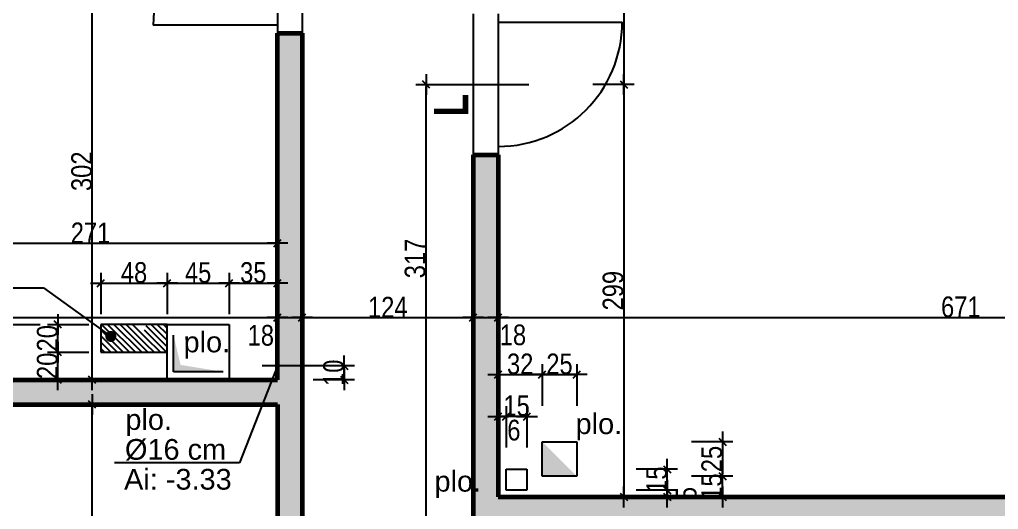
# Model space of a CAD drawing. Header units: millimetres. Extents: x -1921 to 5237, y 0 to 8595.
# Drawn here: x 821 to 1531, y 5382 to 5737 of the extents above; entities that cross this region are included whole.
import ezdxf
from ezdxf.enums import TextEntityAlignment as Align

# ---------------------------------------------------------------- set-up
doc = ezdxf.new("R2010")
doc.units = ezdxf.units.MM
doc.linetypes.add('CACHEX2', pattern=[19.05, 12.7, -6.35])
for name, color, linetype in [('01_cote_gen', 4, 'Continuous'), ('01_linteaux', 2, 'Continuous'), ('01_murs_sup', 2, 'CACHEX2'), ('01_poch_murs', 253, 'Continuous'), ('01_resv', 32, 'Continuous'), ('01_texte', 230, 'Continuous'), ('AA_COTES', 2, 'Continuous')]:
    doc.layers.add(name, color=color, linetype=linetype)
doc.layers.add('01_murs_coup', color=5, linetype='Continuous', lineweight=60)
doc.styles.add('ARIAL', font='arial.ttf')
doc.styles.add('impact', font='impact.ttf')
doc.styles.add('STYLE2', font='ARIALN.TTF')
doc.dimstyles.new('JB50', dxfattribs={"dimscale": 0.1, "dimtxt": 150, "dimasz": 15, "dimexe": 0.1, "dimexo": 0.1, "dimgap": 0.09, "dimtad": 1, "dimdec": 1, "dimdsep": 46, "dimtxsty": 'STYLE2', "dimblk1": 'BOND_G', "dimblk2": 'BOND_D', "dimsah": 1, "dimcen": 1.5, "dimdle": 0.01, "dimse1": 1, "dimse2": 1, "dimclrd": 4, "dimclre": 2, "dimclrt": 6, "dimazin": 2, "dimtfac": 2.333333, "dimtdec": 1, "dimtix": 1, "dimtmove": 2, "dimatfit": 3, "dimldrblk": 'BOND_G', "dimfxl": 1, "dimtolj": 1, "dimtzin": 0, "dimarcsym": 0})
pattern_1 = [(135, (-69162.5174, -113345.3594), (-2.24506403, -2.24506403), [])]

# ---------------------------------------------------------------- blocks, each defined once
blk = doc.blocks.new('BOND_G')
at = {"layer": 'AA_COTES', "color": 0}
for p, q in [((0, -5), (0, 15)), ((5, 0), (-5, 0)), ((1.77, 1.77), (-1.77, -1.77))]:
    blk.add_line(p, q, dxfattribs=at)
blk = doc.blocks.new('BOND_D')
at = {"layer": 'AA_COTES', "color": 0}
for p, q in [((0, 5), (0, -15)), ((5, 0), (-5, 0)), ((-1.77, -1.77), (1.77, 1.77))]:
    blk.add_line(p, q, dxfattribs=at)
blk = doc.blocks.new('*D404')
at = {"layer": '01_cote_gen', "color": 4, "lineweight": -2, "transparency": 16777216}
blk.add_line((873.69, 4896.42), (873.69, 5456.41), dxfattribs=at)
at = {"layer": 'DEFPOINTS', "color": 0}
for p in [(873.69, 5457.91), (916.08, 5457.91), (972.92, 4894.92)]:
    blk.add_point(p, dxfattribs=at)
at = {"layer": '01_cote_gen', "color": 4, "lineweight": -2, "transparency": 16777216, "xscale": 1.5, "yscale": 1.5, "zscale": 1.5}
for name, p, rotation in [('BOND_D', (873.69, 5457.91), 90), ('BOND_G', (873.69, 4894.92), 270)]:
    blk.add_blockref(name, p, dxfattribs=dict(at, rotation=rotation))
at = {"layer": '01_cote_gen', "color": 6, "transparency": 16777216, "insert": (866.03, 5176.42), "char_height": 15, "attachment_point": 5, "rotation": 90, "style": 'STYLE2'}
blk.add_mtext('\\A1;563', dxfattribs=at)
blk = doc.blocks.new('*D405')
at = {"layer": '01_cote_gen', "color": 4, "lineweight": -2, "transparency": 16777216}
blk.add_line((873.69, 5477.41), (873.69, 5776.41), dxfattribs=at)
at = {"layer": 'DEFPOINTS', "color": 0}
for p in [(873.69, 5777.91), (985.52, 5777.91), (960.45, 5475.91)]:
    blk.add_point(p, dxfattribs=at)
at = {"layer": '01_cote_gen', "color": 4, "lineweight": -2, "transparency": 16777216, "xscale": 1.5, "yscale": 1.5, "zscale": 1.5}
for name, p, rotation in [('BOND_D', (873.69, 5777.91), 90), ('BOND_G', (873.69, 5475.91), 270)]:
    blk.add_blockref(name, p, dxfattribs=dict(at, rotation=rotation))
at = {"layer": '01_cote_gen', "color": 6, "transparency": 16777216, "insert": (866.03, 5626.91), "char_height": 15, "attachment_point": 5, "rotation": 90, "style": 'STYLE2'}
blk.add_mtext('\\A1;302', dxfattribs=at)
blk = doc.blocks.new('*D422')
at = {"layer": '01_cote_gen', "color": 4, "lineweight": -2, "transparency": 16777216}
blk.add_line((1259, 6367.4), (1259, 5691.4), dxfattribs=at)
at = {"layer": 'DEFPOINTS', "color": 0}
for p in [(1240.86, 6368.9), (1190.32, 5689.9), (1259, 5689.9)]:
    blk.add_point(p, dxfattribs=at)
at = {"layer": '01_cote_gen', "color": 4, "lineweight": -2, "transparency": 16777216, "xscale": 1.5, "yscale": 1.5, "zscale": 1.5}
for name, p, rotation in [('BOND_G', (1259, 6368.9), 90), ('BOND_D', (1259, 5689.9), 270)]:
    blk.add_blockref(name, p, dxfattribs=dict(at, rotation=rotation))
at = {"layer": '01_cote_gen', "color": 6, "transparency": 16777216, "insert": (1251.33, 6029.4), "char_height": 15, "attachment_point": 5, "rotation": 90, "style": 'STYLE2'}
blk.add_mtext('\\A1;679', dxfattribs=at)
blk = doc.blocks.new('*D423')
at = {"layer": '01_cote_gen', "color": 4, "lineweight": -2, "transparency": 16777216}
blk.add_line((1259, 5688.4), (1259, 5392.4), dxfattribs=at)
at = {"layer": 'DEFPOINTS', "color": 0}
for p in [(1266.5, 5689.9), (1259, 5390.9), (1304.43, 5390.9)]:
    blk.add_point(p, dxfattribs=at)
at = {"layer": '01_cote_gen', "color": 4, "lineweight": -2, "transparency": 16777216, "xscale": 1.5, "yscale": 1.5, "zscale": 1.5}
for name, p, rotation in [('BOND_G', (1259, 5689.9), 90), ('BOND_D', (1259, 5390.9), 270)]:
    blk.add_blockref(name, p, dxfattribs=dict(at, rotation=rotation))
at = {"layer": '01_cote_gen', "color": 6, "transparency": 16777216, "insert": (1251.33, 5540.4), "char_height": 15, "attachment_point": 5, "rotation": 90, "style": 'STYLE2'}
blk.add_mtext('\\A1;299', dxfattribs=at)
blk = doc.blocks.new('*D426')
at = {"layer": '01_cote_gen', "color": 4, "lineweight": -2, "transparency": 16777216}
blk.add_line((1115.87, 5374.4), (1115.87, 5688.4), dxfattribs=at)
at = {"layer": 'DEFPOINTS', "color": 0}
for p in [(1115.87, 5689.9), (1149.92, 5689.9), (1149.92, 5372.9)]:
    blk.add_point(p, dxfattribs=at)
at = {"layer": '01_cote_gen', "color": 4, "lineweight": -2, "transparency": 16777216, "xscale": 1.5, "yscale": 1.5, "zscale": 1.5}
for name, p, rotation in [('BOND_D', (1115.87, 5689.9), 90), ('BOND_G', (1115.87, 5372.9), 270)]:
    blk.add_blockref(name, p, dxfattribs=dict(at, rotation=rotation))
at = {"layer": '01_cote_gen', "color": 6, "transparency": 16777216, "insert": (1107.8, 5563.73), "char_height": 15, "attachment_point": 5, "rotation": 90, "style": 'STYLE2'}
blk.add_mtext('\\A1;317', dxfattribs=at)
blk = doc.blocks.new('*D434')
at = {"layer": '01_cote_gen', "color": 4, "lineweight": -2, "transparency": 16777216}
blk.add_line((338.42, 5520.91), (1006.42, 5520.91), dxfattribs=at)
at = {"layer": 'DEFPOINTS', "color": 0}
for p in [(1007.92, 5520.91), (1007.92, 5516.73), (336.92, 5483.45)]:
    blk.add_point(p, dxfattribs=at)
at = {"layer": '01_cote_gen', "color": 4, "lineweight": -2, "transparency": 16777216, "xscale": 1.5, "yscale": 1.5, "zscale": 1.5, "rotation": 180}
blk.add_blockref('BOND_G', (336.92, 5520.91), dxfattribs=at)
at = {"layer": '01_cote_gen', "color": 4, "lineweight": -2, "transparency": 16777216, "xscale": 1.5, "yscale": 1.5, "zscale": 1.5}
blk.add_blockref('BOND_D', (1007.92, 5520.91), dxfattribs=at)
at = {"layer": '01_cote_gen', "color": 6, "transparency": 16777216, "insert": (672.42, 5528.58), "char_height": 15, "attachment_point": 5, "style": 'STYLE2'}
blk.add_mtext('\\A1;671', dxfattribs=at)
blk = doc.blocks.new('*D435')
at = {"layer": '01_cote_gen', "color": 4, "lineweight": -2, "transparency": 16777216}
blk.add_line((1009.42, 5520.91), (1024.42, 5520.91), dxfattribs=at)
at = {"layer": 'DEFPOINTS', "color": 0}
for p in [(1007.92, 5556.44), (1025.92, 5556.44), (1025.92, 5520.91)]:
    blk.add_point(p, dxfattribs=at)
at = {"layer": '01_cote_gen', "color": 4, "lineweight": -2, "transparency": 16777216, "xscale": 1.5, "yscale": 1.5, "zscale": 1.5, "rotation": 180}
blk.add_blockref('BOND_G', (1007.92, 5520.91), dxfattribs=at)
at = {"layer": '01_cote_gen', "color": 4, "lineweight": -2, "transparency": 16777216, "xscale": 1.5, "yscale": 1.5, "zscale": 1.5}
blk.add_blockref('BOND_D', (1025.92, 5520.91), dxfattribs=at)
at = {"layer": '01_cote_gen', "color": 6, "transparency": 16777216, "insert": (995.89, 5507.97), "char_height": 15, "attachment_point": 5, "style": 'STYLE2'}
blk.add_mtext('\\A1;18', dxfattribs=at)
blk = doc.blocks.new('*D436')
at = {"layer": '01_cote_gen', "color": 4, "lineweight": -2, "transparency": 16777216}
blk.add_line((1027.42, 5520.91), (1148.42, 5520.91), dxfattribs=at)
at = {"layer": 'DEFPOINTS', "color": 0}
for p in [(1025.92, 5533.96), (1149.92, 5528.31), (1149.92, 5520.91)]:
    blk.add_point(p, dxfattribs=at)
at = {"layer": '01_cote_gen', "color": 4, "lineweight": -2, "transparency": 16777216, "xscale": 1.5, "yscale": 1.5, "zscale": 1.5, "rotation": 180}
blk.add_blockref('BOND_G', (1025.92, 5520.91), dxfattribs=at)
at = {"layer": '01_cote_gen', "color": 4, "lineweight": -2, "transparency": 16777216, "xscale": 1.5, "yscale": 1.5, "zscale": 1.5}
blk.add_blockref('BOND_D', (1149.92, 5520.91), dxfattribs=at)
at = {"layer": '01_cote_gen', "color": 6, "transparency": 16777216, "insert": (1087.92, 5528.45), "char_height": 15, "attachment_point": 5, "style": 'STYLE2'}
blk.add_mtext('\\A1;124', dxfattribs=at)
blk = doc.blocks.new('*D437')
at = {"layer": '01_cote_gen', "color": 4, "lineweight": -2, "transparency": 16777216}
blk.add_line((1151.42, 5520.91), (1166.42, 5520.91), dxfattribs=at)
at = {"layer": 'DEFPOINTS', "color": 0}
for p in [(1167.92, 5520.91), (1149.92, 5507.69), (1167.92, 5507.69)]:
    blk.add_point(p, dxfattribs=at)
at = {"layer": '01_cote_gen', "color": 4, "lineweight": -2, "transparency": 16777216, "xscale": 1.5, "yscale": 1.5, "zscale": 1.5, "rotation": 180}
blk.add_blockref('BOND_G', (1149.92, 5520.91), dxfattribs=at)
at = {"layer": '01_cote_gen', "color": 4, "lineweight": -2, "transparency": 16777216, "xscale": 1.5, "yscale": 1.5, "zscale": 1.5}
blk.add_blockref('BOND_D', (1167.92, 5520.91), dxfattribs=at)
at = {"layer": '01_cote_gen', "color": 6, "transparency": 16777216, "insert": (1178.68, 5508.29), "char_height": 15, "attachment_point": 5, "style": 'STYLE2'}
blk.add_mtext('\\A1;18', dxfattribs=at)
blk = doc.blocks.new('*D438')
at = {"layer": '01_cote_gen', "color": 4, "lineweight": -2, "transparency": 16777216}
blk.add_line((1169.42, 5520.91), (1837.42, 5520.91), dxfattribs=at)
at = {"layer": 'DEFPOINTS', "color": 0}
for p in [(1838.92, 5520.93), (1838.92, 5520.91), (1167.92, 5507.69)]:
    blk.add_point(p, dxfattribs=at)
at = {"layer": '01_cote_gen', "color": 4, "lineweight": -2, "transparency": 16777216, "xscale": 1.5, "yscale": 1.5, "zscale": 1.5, "rotation": 180}
blk.add_blockref('BOND_G', (1167.92, 5520.91), dxfattribs=at)
at = {"layer": '01_cote_gen', "color": 4, "lineweight": -2, "transparency": 16777216, "xscale": 1.5, "yscale": 1.5, "zscale": 1.5}
blk.add_blockref('BOND_D', (1838.92, 5520.91), dxfattribs=at)
at = {"layer": '01_cote_gen', "color": 6, "transparency": 16777216, "insert": (1503.42, 5528.58), "char_height": 15, "attachment_point": 5, "style": 'STYLE2'}
blk.add_mtext('\\A1;671', dxfattribs=at)
blk = doc.blocks.new('*D746')
at = {"layer": '01_cote_gen', "color": 4, "lineweight": -2, "transparency": 16777216}
for p, q in [((1056.35, 5487.45), (1056.35, 5488.95)), ((1056.35, 5475.91), (1056.35, 5485.95)), ((1056.35, 5474.41), (1056.35, 5472.91))]:
    blk.add_line(p, q, dxfattribs=at)
at = {"layer": 'DEFPOINTS', "color": 0}
for p in [(1031.29, 5485.95), (1056.35, 5485.95), (1007.92, 5475.91)]:
    blk.add_point(p, dxfattribs=at)
at = {"layer": '01_cote_gen', "color": 4, "lineweight": -2, "transparency": 16777216, "xscale": 1.5, "yscale": 1.5, "zscale": 1.5}
for name, p, rotation in [('BOND_D', (1056.35, 5485.95), 270), ('BOND_G', (1056.35, 5475.91), 90)]:
    blk.add_blockref(name, p, dxfattribs=dict(at, rotation=rotation))
at = {"layer": '01_cote_gen', "color": 6, "transparency": 16777216, "insert": (1048.68, 5480.93), "char_height": 15, "attachment_point": 5, "rotation": 90, "style": 'STYLE2'}
blk.add_mtext('\\A1;10', dxfattribs=at)
blk = doc.blocks.new('*D748')
at = {"layer": '01_cote_gen', "color": 4, "lineweight": -2, "transparency": 16777216}
blk.add_line((738.38, 5574.75), (1006.42, 5574.75), dxfattribs=at)
at = {"layer": 'DEFPOINTS', "color": 0}
for p in [(1007.92, 5574.75), (736.88, 5567.25), (1007.92, 5567.25)]:
    blk.add_point(p, dxfattribs=at)
at = {"layer": '01_cote_gen', "color": 4, "lineweight": -2, "transparency": 16777216, "xscale": 1.5, "yscale": 1.5, "zscale": 1.5, "rotation": 180}
blk.add_blockref('BOND_G', (736.88, 5574.75), dxfattribs=at)
at = {"layer": '01_cote_gen', "color": 4, "lineweight": -2, "transparency": 16777216, "xscale": 1.5, "yscale": 1.5, "zscale": 1.5}
blk.add_blockref('BOND_D', (1007.92, 5574.75), dxfattribs=at)
at = {"layer": '01_cote_gen', "color": 6, "transparency": 16777216, "insert": (872.4, 5582.29), "char_height": 15, "attachment_point": 5, "style": 'STYLE2'}
blk.add_mtext('\\A1;271', dxfattribs=at)
blk = doc.blocks.new('*D751')
at = {"layer": '01_cote_gen', "color": 4, "lineweight": -2, "transparency": 16777216}
blk.add_line((881.46, 5545.8), (926.42, 5545.8), dxfattribs=at)
at = {"layer": 'DEFPOINTS', "color": 0}
for p in [(927.92, 5545.8), (879.96, 5515.93), (927.92, 5515.93)]:
    blk.add_point(p, dxfattribs=at)
at = {"layer": '01_cote_gen', "color": 4, "lineweight": -2, "transparency": 16777216, "xscale": 1.5, "yscale": 1.5, "zscale": 1.5, "rotation": 180}
blk.add_blockref('BOND_G', (879.96, 5545.8), dxfattribs=at)
at = {"layer": '01_cote_gen', "color": 4, "lineweight": -2, "transparency": 16777216, "xscale": 1.5, "yscale": 1.5, "zscale": 1.5}
blk.add_blockref('BOND_D', (927.92, 5545.8), dxfattribs=at)
at = {"layer": '01_cote_gen', "color": 6, "transparency": 16777216, "insert": (903.94, 5553.46), "char_height": 15, "attachment_point": 5, "style": 'STYLE2'}
blk.add_mtext('\\A1;48', dxfattribs=at)
blk = doc.blocks.new('*D752')
at = {"layer": '01_cote_gen', "color": 4, "lineweight": -2, "transparency": 16777216}
blk.add_line((929.42, 5545.8), (971.42, 5545.8), dxfattribs=at)
at = {"layer": 'DEFPOINTS', "color": 0}
for p in [(972.92, 5545.8), (927.92, 5538.3), (972.92, 5515.93)]:
    blk.add_point(p, dxfattribs=at)
at = {"layer": '01_cote_gen', "color": 4, "lineweight": -2, "transparency": 16777216, "xscale": 1.5, "yscale": 1.5, "zscale": 1.5, "rotation": 180}
blk.add_blockref('BOND_G', (927.92, 5545.8), dxfattribs=at)
at = {"layer": '01_cote_gen', "color": 4, "lineweight": -2, "transparency": 16777216, "xscale": 1.5, "yscale": 1.5, "zscale": 1.5}
blk.add_blockref('BOND_D', (972.92, 5545.8), dxfattribs=at)
at = {"layer": '01_cote_gen', "color": 6, "transparency": 16777216, "insert": (950.42, 5553.43), "char_height": 15, "attachment_point": 5, "style": 'STYLE2'}
blk.add_mtext('\\A1;45', dxfattribs=at)
blk = doc.blocks.new('*D753')
at = {"layer": '01_cote_gen', "color": 4, "lineweight": -2, "transparency": 16777216}
blk.add_line((974.42, 5545.8), (1006.42, 5545.8), dxfattribs=at)
at = {"layer": 'DEFPOINTS', "color": 0}
for p in [(1007.92, 5545.8), (972.92, 5538.3), (1007.92, 5538.3)]:
    blk.add_point(p, dxfattribs=at)
at = {"layer": '01_cote_gen', "color": 4, "lineweight": -2, "transparency": 16777216, "xscale": 1.5, "yscale": 1.5, "zscale": 1.5, "rotation": 180}
blk.add_blockref('BOND_G', (972.92, 5545.8), dxfattribs=at)
at = {"layer": '01_cote_gen', "color": 4, "lineweight": -2, "transparency": 16777216, "xscale": 1.5, "yscale": 1.5, "zscale": 1.5}
blk.add_blockref('BOND_D', (1007.92, 5545.8), dxfattribs=at)
at = {"layer": '01_cote_gen', "color": 6, "transparency": 16777216, "insert": (990.42, 5553.46), "char_height": 15, "attachment_point": 5, "style": 'STYLE2'}
blk.add_mtext('\\A1;35', dxfattribs=at)
blk = doc.blocks.new('*D754')
at = {"layer": '01_cote_gen', "color": 4, "lineweight": -2, "transparency": 16777216}
blk.add_line((813.31, 5477.43), (813.31, 5514.43), dxfattribs=at)
at = {"layer": 'DEFPOINTS', "color": 0}
for p in [(813.31, 5515.93), (940.66, 5515.93), (927.92, 5475.93)]:
    blk.add_point(p, dxfattribs=at)
at = {"layer": '01_cote_gen', "color": 4, "lineweight": -2, "transparency": 16777216, "xscale": 1.5, "yscale": 1.5, "zscale": 1.5}
for name, p, rotation in [('BOND_D', (813.31, 5515.93), 90), ('BOND_G', (813.31, 5475.93), 270)]:
    blk.add_blockref(name, p, dxfattribs=dict(at, rotation=rotation))
at = {"layer": '01_cote_gen', "color": 6, "transparency": 16777216, "insert": (805.64, 5495.93), "char_height": 15, "attachment_point": 5, "rotation": 90, "style": 'STYLE2'}
blk.add_mtext('\\A1;40', dxfattribs=at)
blk = doc.blocks.new('*D755')
at = {"layer": '01_cote_gen', "color": 4, "lineweight": -2, "transparency": 16777216}
blk.add_line((848.79, 5477.41), (848.79, 5494.43), dxfattribs=at)
at = {"layer": 'DEFPOINTS', "color": 0}
for p in [(848.79, 5495.93), (908.54, 5495.93), (908.54, 5475.91)]:
    blk.add_point(p, dxfattribs=at)
at = {"layer": '01_cote_gen', "color": 4, "lineweight": -2, "transparency": 16777216, "xscale": 1.5, "yscale": 1.5, "zscale": 1.5}
for name, p, rotation in [('BOND_D', (848.79, 5495.93), 90), ('BOND_G', (848.79, 5475.91), 270)]:
    blk.add_blockref(name, p, dxfattribs=dict(at, rotation=rotation))
at = {"layer": '01_cote_gen', "color": 6, "transparency": 16777216, "insert": (841.12, 5485.92), "char_height": 15, "attachment_point": 5, "rotation": 90, "style": 'STYLE2'}
blk.add_mtext('\\A1;20', dxfattribs=at)
blk = doc.blocks.new('*D756')
at = {"layer": '01_cote_gen', "color": 4, "lineweight": -2, "transparency": 16777216}
blk.add_line((848.79, 5497.43), (848.79, 5514.43), dxfattribs=at)
at = {"layer": 'DEFPOINTS', "color": 0}
for p in [(848.79, 5515.93), (896.59, 5515.93), (903.94, 5495.93)]:
    blk.add_point(p, dxfattribs=at)
at = {"layer": '01_cote_gen', "color": 4, "lineweight": -2, "transparency": 16777216, "xscale": 1.5, "yscale": 1.5, "zscale": 1.5}
for name, p, rotation in [('BOND_D', (848.79, 5515.93), 90), ('BOND_G', (848.79, 5495.93), 270)]:
    blk.add_blockref(name, p, dxfattribs=dict(at, rotation=rotation))
at = {"layer": '01_cote_gen', "color": 6, "transparency": 16777216, "insert": (841.12, 5505.93), "char_height": 15, "attachment_point": 5, "rotation": 90, "style": 'STYLE2'}
blk.add_mtext('\\A1;20', dxfattribs=at)
blk = doc.blocks.new('*D757')
at = {"layer": '01_cote_gen', "color": 4, "lineweight": -2, "transparency": 16777216}
blk.add_line((1169.42, 5449.29), (1172.37, 5449.29), dxfattribs=at)
at = {"layer": 'DEFPOINTS', "color": 0}
for p in [(1173.87, 5449.29), (1167.92, 5418.46), (1173.87, 5410.94)]:
    blk.add_point(p, dxfattribs=at)
at = {"layer": '01_cote_gen', "color": 4, "lineweight": -2, "transparency": 16777216, "xscale": 1.5, "yscale": 1.5, "zscale": 1.5, "rotation": 180}
blk.add_blockref('BOND_G', (1167.92, 5449.29), dxfattribs=at)
at = {"layer": '01_cote_gen', "color": 4, "lineweight": -2, "transparency": 16777216, "xscale": 1.5, "yscale": 1.5, "zscale": 1.5}
blk.add_blockref('BOND_D', (1173.87, 5449.29), dxfattribs=at)
at = {"layer": '01_cote_gen', "color": 6, "transparency": 16777216, "insert": (1179.36, 5439.25), "char_height": 15, "attachment_point": 5, "style": 'STYLE2'}
blk.add_mtext('\\A1;6', dxfattribs=at)
blk = doc.blocks.new('*D758')
at = {"layer": '01_cote_gen', "color": 4, "lineweight": -2, "transparency": 16777216}
for p, q in [((1172.37, 5449.29), (1170.87, 5449.29)), ((1188.87, 5449.29), (1173.87, 5449.29)), ((1190.37, 5449.29), (1191.87, 5449.29))]:
    blk.add_line(p, q, dxfattribs=at)
at = {"layer": 'DEFPOINTS', "color": 0}
for p in [(1173.87, 5449.29), (1173.87, 5410.94), (1188.87, 5410.94)]:
    blk.add_point(p, dxfattribs=at)
at = {"layer": '01_cote_gen', "color": 4, "lineweight": -2, "transparency": 16777216, "xscale": 1.5, "yscale": 1.5, "zscale": 1.5}
blk.add_blockref('BOND_D', (1173.87, 5449.29), dxfattribs=at)
at = {"layer": '01_cote_gen', "color": 4, "lineweight": -2, "transparency": 16777216, "xscale": 1.5, "yscale": 1.5, "zscale": 1.5, "rotation": 180}
blk.add_blockref('BOND_G', (1188.87, 5449.29), dxfattribs=at)
at = {"layer": '01_cote_gen', "color": 6, "transparency": 16777216, "insert": (1181.37, 5456.96), "char_height": 15, "attachment_point": 5, "style": 'STYLE2'}
blk.add_mtext('\\A1;15', dxfattribs=at)
blk = doc.blocks.new('*D759')
at = {"layer": '01_cote_gen', "color": 4, "lineweight": -2, "transparency": 16777216}
for p, q in [((1290.57, 5412.44), (1290.57, 5413.94)), ((1290.57, 5395.94), (1290.57, 5410.94)), ((1290.57, 5394.44), (1290.57, 5392.94))]:
    blk.add_line(p, q, dxfattribs=at)
at = {"layer": 'DEFPOINTS', "color": 0}
for p in [(1185.91, 5410.94), (1290.57, 5410.94), (1185.91, 5395.94)]:
    blk.add_point(p, dxfattribs=at)
at = {"layer": '01_cote_gen', "color": 4, "lineweight": -2, "transparency": 16777216, "xscale": 1.5, "yscale": 1.5, "zscale": 1.5}
for name, p, rotation in [('BOND_D', (1290.57, 5410.94), 270), ('BOND_G', (1290.57, 5395.94), 90)]:
    blk.add_blockref(name, p, dxfattribs=dict(at, rotation=rotation))
at = {"layer": '01_cote_gen', "color": 6, "transparency": 16777216, "insert": (1282.91, 5403.44), "char_height": 15, "attachment_point": 5, "rotation": 90, "style": 'STYLE2'}
blk.add_mtext('\\A1;15', dxfattribs=at)
blk = doc.blocks.new('*D760')
at = {"layer": '01_cote_gen', "color": 4, "lineweight": -2, "transparency": 16777216}
blk.add_line((1290.57, 5394.44), (1290.57, 5392.4), dxfattribs=at)
at = {"layer": 'DEFPOINTS', "color": 0}
for p in [(1296.12, 5395.94), (1290.57, 5390.9), (1296.12, 5390.9)]:
    blk.add_point(p, dxfattribs=at)
at = {"layer": '01_cote_gen', "color": 4, "lineweight": -2, "transparency": 16777216, "xscale": 1.5, "yscale": 1.5, "zscale": 1.5}
for name, p, rotation in [('BOND_G', (1290.57, 5395.94), 90), ('BOND_D', (1290.57, 5390.9), 270)]:
    blk.add_blockref(name, p, dxfattribs=dict(at, rotation=rotation))
at = {"layer": '01_cote_gen', "color": 6, "transparency": 16777216, "insert": (1304.35, 5393.42), "char_height": 15, "attachment_point": 5, "rotation": 90, "style": 'STYLE2'}
blk.add_mtext('\\A1;5', dxfattribs=at)
blk = doc.blocks.new('*D761')
at = {"layer": '01_cote_gen', "color": 4, "lineweight": -2, "transparency": 16777216}
blk.add_line((1330.57, 5429.43), (1330.57, 5407.43), dxfattribs=at)
at = {"layer": 'DEFPOINTS', "color": 0}
for p in [(1224.93, 5430.93), (1224.93, 5405.93), (1330.57, 5405.93)]:
    blk.add_point(p, dxfattribs=at)
at = {"layer": '01_cote_gen', "color": 4, "lineweight": -2, "transparency": 16777216, "xscale": 1.5, "yscale": 1.5, "zscale": 1.5}
for name, p, rotation in [('BOND_G', (1330.57, 5430.93), 90), ('BOND_D', (1330.57, 5405.93), 270)]:
    blk.add_blockref(name, p, dxfattribs=dict(at, rotation=rotation))
at = {"layer": '01_cote_gen', "color": 6, "transparency": 16777216, "insert": (1322.9, 5418.43), "char_height": 15, "attachment_point": 5, "rotation": 90, "style": 'STYLE2'}
blk.add_mtext('\\A1;25', dxfattribs=at)
blk = doc.blocks.new('*D762')
at = {"layer": '01_cote_gen', "color": 4, "lineweight": -2, "transparency": 16777216}
for p, q in [((1330.57, 5407.43), (1330.57, 5408.93)), ((1330.57, 5390.9), (1330.57, 5405.93)), ((1330.57, 5389.4), (1330.57, 5387.9))]:
    blk.add_line(p, q, dxfattribs=at)
at = {"layer": 'DEFPOINTS', "color": 0}
for p in [(1323.07, 5405.93), (1330.57, 5405.93), (1323.07, 5390.9)]:
    blk.add_point(p, dxfattribs=at)
at = {"layer": '01_cote_gen', "color": 4, "lineweight": -2, "transparency": 16777216, "xscale": 1.5, "yscale": 1.5, "zscale": 1.5}
for name, p, rotation in [('BOND_D', (1330.57, 5405.93), 270), ('BOND_G', (1330.57, 5390.9), 90)]:
    blk.add_blockref(name, p, dxfattribs=dict(at, rotation=rotation))
at = {"layer": '01_cote_gen', "color": 6, "transparency": 16777216, "insert": (1322.9, 5398.41), "char_height": 15, "attachment_point": 5, "rotation": 90, "style": 'STYLE2'}
blk.add_mtext('\\A1;15', dxfattribs=at)
blk = doc.blocks.new('*D763')
at = {"layer": '01_cote_gen', "color": 4, "lineweight": -2, "transparency": 16777216}
blk.add_line((1169.42, 5479.57), (1198.43, 5479.57), dxfattribs=at)
at = {"layer": 'DEFPOINTS', "color": 0}
for p in [(1199.93, 5479.57), (1167.92, 5471.22), (1199.93, 5430.93)]:
    blk.add_point(p, dxfattribs=at)
at = {"layer": '01_cote_gen', "color": 4, "lineweight": -2, "transparency": 16777216, "xscale": 1.5, "yscale": 1.5, "zscale": 1.5, "rotation": 180}
blk.add_blockref('BOND_G', (1167.92, 5479.57), dxfattribs=at)
at = {"layer": '01_cote_gen', "color": 4, "lineweight": -2, "transparency": 16777216, "xscale": 1.5, "yscale": 1.5, "zscale": 1.5}
blk.add_blockref('BOND_D', (1199.93, 5479.57), dxfattribs=at)
at = {"layer": '01_cote_gen', "color": 6, "transparency": 16777216, "insert": (1183.93, 5487.24), "char_height": 15, "attachment_point": 5, "style": 'STYLE2'}
blk.add_mtext('\\A1;32', dxfattribs=at)
blk = doc.blocks.new('*D764')
at = {"layer": '01_cote_gen', "color": 4, "lineweight": -2, "transparency": 16777216}
blk.add_line((1201.43, 5479.57), (1223.43, 5479.57), dxfattribs=at)
at = {"layer": 'DEFPOINTS', "color": 0}
for p in [(1224.93, 5479.57), (1199.93, 5430.93), (1224.93, 5430.93)]:
    blk.add_point(p, dxfattribs=at)
at = {"layer": '01_cote_gen', "color": 4, "lineweight": -2, "transparency": 16777216, "xscale": 1.5, "yscale": 1.5, "zscale": 1.5, "rotation": 180}
blk.add_blockref('BOND_G', (1199.93, 5479.57), dxfattribs=at)
at = {"layer": '01_cote_gen', "color": 4, "lineweight": -2, "transparency": 16777216, "xscale": 1.5, "yscale": 1.5, "zscale": 1.5}
blk.add_blockref('BOND_D', (1224.93, 5479.57), dxfattribs=at)
at = {"layer": '01_cote_gen', "color": 6, "transparency": 16777216, "insert": (1212.43, 5487.24), "char_height": 15, "attachment_point": 5, "style": 'STYLE2'}
blk.add_mtext('\\A1;25', dxfattribs=at)
blk = doc.blocks.new('*D778')
at = {"layer": '01_cote_gen', "color": 4, "lineweight": -2, "transparency": 16777216}
for p, q in [((1261.38, 5991.94), (1259.88, 5991.94)), ((1277.88, 5991.94), (1262.88, 5991.94)), ((1279.38, 5991.94), (1280.88, 5991.94))]:
    blk.add_line(p, q, dxfattribs=at)
at = {"layer": 'DEFPOINTS', "color": 0}
for p in [(1262.88, 5991.94), (1262.88, 5984.44), (1277.88, 0)]:
    blk.add_point(p, dxfattribs=at)
at = {"layer": '01_cote_gen', "color": 4, "lineweight": -2, "transparency": 16777216, "xscale": 1.5, "yscale": 1.5, "zscale": 1.5}
blk.add_blockref('BOND_D', (1262.88, 5991.94), dxfattribs=at)
at = {"layer": '01_cote_gen', "color": 4, "lineweight": -2, "transparency": 16777216, "xscale": 1.5, "yscale": 1.5, "zscale": 1.5, "rotation": 180}
blk.add_blockref('BOND_G', (1277.88, 5991.94), dxfattribs=at)
at = {"layer": '01_cote_gen', "color": 6, "transparency": 16777216, "insert": (1270.38, 5999.61), "char_height": 15, "attachment_point": 5, "style": 'STYLE2'}
blk.add_mtext('\\A1;15', dxfattribs=at)

msp = doc.modelspace()

# ---------------------------------------------------------------- hatches: boundary and pattern name
at = {"layer": '01_murs_sup', "ltscale": 2}
h = msp.add_hatch(dxfattribs=at)
h.set_pattern_fill('DASH', color=256, scale=2.5, angle=135)
h.set_pattern_definition([(135, (-32158.9156, 27422.237), (-11.2253202, 9e-16), [7.9375, -7.9375])])
h.paths.add_polyline_path([(336.92, 6007.92), (364.92, 6007.92), (364.92, 6023.92), (320.92, 6023.92), (320.92, 5895.92), (336.92, 5895.92)])
h.paths.add_polyline_path([(336.92, 5798.92), (320.92, 5798.92), (320.92, 5457.91), (548.92, 5457.91), (548.92, 5437.91), (564.92, 5437.91), (564.92, 5457.91), (1007.96, 5457.91), (1007.93, 5004.84), (1025.92, 5004.84), (1025.92, 5726.91), (1007.92, 5726.91), (1007.92, 5475.91), (336.92, 5475.91)])
h.paths.add_polyline_path([(1167.92, 5638.9), (1149.92, 5638.9), (1149.92, 5372.9), (1184.92, 5372.9), (1184.92, 5196.9), (1149.92, 5196.91), (1149.92, 5039.91), (1167.92, 5039.91), (1167.92, 5178.91), (1202.92, 5178.91), (1202.92, 5372.9), (1838.92, 5372.9), (1838.92, 5346.91), (1854.92, 5346.91), (1854.92, 5968.91), (2074.92, 5968.91), (2074.92, 5988.91), (1854.92, 5988.91), (1854.92, 5990.91), (1838.92, 5990.91), (1838.92, 5390.9), (1167.92, 5390.9)])
h.paths.add_polyline_path([(1167.92, 4937.91), (1149.92, 4937.91), (1149.92, 4645.92), (1142.92, 4645.92), (1142.92, 4627.85), (1854.92, 4627.85), (1854.92, 5061.91), (2074.92, 5061.91), (2074.92, 5081.91), (1854.92, 5081.91), (1854.92, 5164.91), (1838.92, 5164.91), (1838.92, 4645.85), (1167.92, 4645.85)])
h.paths.add_polyline_path([(1040.92, 4645.85), (990.92, 4645.92), (990.92, 4878.92), (1025.92, 4878.92), (1025.92, 4902.84), (1007.92, 4902.84), (1007.92, 4894.92), (972.92, 4894.92), (972.92, 4645.92), (821.92, 4645.85), (821.92, 4627.85), (1040.92, 4627.85)])
h.paths.add_polyline_path([(819.9, 4645.85), (336.92, 4645.92), (336.92, 4963.91), (320.92, 4963.91), (320.92, 4627.92), (819.9, 4627.85)])
h.paths.add_polyline_path([(336.92, 5172.91), (364.92, 5172.91), (364.92, 5188.91), (320.92, 5188.91), (320.92, 5060.91), (336.92, 5060.91)], flags=17)
h.paths.add_polyline_path([(564.92, 5340.91), (548.92, 5340.91), (548.92, 5188.91), (461.92, 5188.91), (461.92, 5172.91), (564.92, 5172.91)], flags=17)
at = {"layer": '01_poch_murs'}
h = msp.add_hatch(color=256, dxfattribs=at)
h.dxf.hatch_style = 1
h.paths.add_polyline_path([(1854.92, 6090.91), (1838.92, 6090.91), (1838.92, 5849.91), (1854.92, 5849.91)])
h.paths.add_polyline_path([(1854.92, 5752.91), (1838.92, 5752.91), (1838.92, 5561.9), (1854.92, 5561.9)])
h.paths.add_polyline_path([(1167.92, 5638.9), (1149.92, 5638.9), (1149.92, 5372.9), (1184.92, 5372.9), (1184.92, 5196.9), (1149.92, 5196.91), (1149.92, 5039.91), (1167.92, 5039.91), (1167.92, 5178.91), (1202.92, 5178.91), (1202.92, 5372.9), (1838.92, 5372.9), (1838.92, 5256.9), (1854.92, 5256.9), (1854.92, 5464.9), (1838.92, 5464.9), (1838.92, 5390.9), (1167.92, 5390.9)])
h = msp.add_hatch(color=256, dxfattribs=at)
h.dxf.hatch_style = 1
h.paths.add_polyline_path([(819.9, 4645.85), (340.92, 4645.92), (340.92, 4849.27), (320.92, 4849.27), (320.92, 4627.92), (819.9, 4627.85)])
h.paths.add_polyline_path([(1167.92, 4849.27), (1149.92, 4849.27), (1149.92, 4645.92), (1142.92, 4645.92), (1142.92, 4627.85), (1854.93, 4627.85), (1854.92, 4793.89), (1838.92, 4793.89), (1838.92, 4645.85), (1839.4, 4645.66), (1839.4, 4645.85), (1167.92, 4645.85)])
h.paths.add_polyline_path([(1167.92, 4899.27), (1149.92, 4899.27), (1149.92, 4849.27), (1167.92, 4849.27)])
h.paths.add_polyline_path([(1167.92, 4937.91), (1149.92, 4937.91), (1149.92, 4899.27), (1167.92, 4899.27)])
h.paths.add_polyline_path([(1025.92, 4899.27), (1007.92, 4899.27), (1007.92, 4894.92), (972.92, 4894.92), (972.92, 4849.27), (990.92, 4849.27), (990.92, 4878.92), (1025.92, 4878.92)])
h.paths.add_polyline_path([(1025.92, 5726.91), (1007.92, 5726.91), (1007.92, 5475.91), (336.92, 5475.91), (336.92, 5559.91), (320.92, 5559.91), (320.92, 5433.92), (340.92, 5433.92), (340.92, 5457.91), (1007.96, 5457.91), (1007.92, 4899.27), (1025.92, 4899.27)])
h.paths.add_polyline_path([(849.92, 4627.85), (849.92, 4645.86), (951.92, 4645.91), (951.92, 4627.85), (1040.92, 4627.85), (1040.92, 4645.85), (990.92, 4645.92), (990.92, 4849.27), (972.92, 4849.27), (972.92, 4645.92), (819.9, 4645.85), (819.9, 4627.85)])
at = {"layer": '01_resv'}
h = msp.add_hatch(dxfattribs=at)
h.set_pattern_fill('ANSI31', color=256, angle=90)
h.set_pattern_definition(pattern_1)
h.paths.add_polyline_path([(879.76, 5515.73), (879.76, 5495.73), (912.76, 5495.73), (912.76, 5511.14), (904.95, 5515.73)])
h = msp.add_hatch(dxfattribs=at)
h.set_pattern_fill('ANSI31', color=256, angle=90)
h.set_pattern_definition(pattern_1)
h.paths.add_polyline_path([(912.76, 5515.73), (912.76, 5495.73), (927.92, 5495.73), (927.92, 5515.73)])

# ---------------------------------------------------------------- linework, layer by layer
at = {"layer": '01_linteaux'}
for p, q in [((1007.92, 5828.91), (1007.92, 5726.91)), ((1025.92, 5828.91), (1025.92, 5726.91)), ((1149.92, 5740.9), (1149.92, 5638.9)), ((1167.92, 5740.9), (1167.92, 5638.9)), ((1167.92, 5734.9), (1257.92, 5734.89)), ((1007.92, 5732.91), (917.92, 5732.91)), ((1127.51, 5689.9), (1190.32, 5689.9))]:
    msp.add_line(p, q, dxfattribs=at)
for centre, start, end in [((1007.92, 5732.91), 89.99948, 179.99947), ((1167.92, 5734.9), 269.99948, 359.99947)]:
    msp.add_arc(centre, 90, start, end, dxfattribs=at)
at = {"layer": '01_murs_coup'}
for p, q in [((1007.92, 5475.91), (1007.92, 5726.91)), ((1007.92, 5726.91), (1025.92, 5726.91)), ((1025.92, 5726.91), (1025.92, 4878.92)), ((1149.92, 5638.9), (1167.92, 5638.9)), ((1149.92, 5638.9), (1149.92, 5372.9)), ((1167.92, 5638.9), (1167.92, 5390.9)), ((336.92, 5475.91), (1007.92, 5475.91)), ((340.92, 5457.91), (1007.96, 5457.91)), ((1007.96, 5457.91), (1007.92, 4894.92)), ((1167.92, 5390.9), (1838.92, 5390.9))]:
    msp.add_line(p, q, dxfattribs=at)
at = {"layer": '01_murs_sup', "ltscale": 2}
for p, q in [((1007.92, 5475.91), (1007.92, 5726.91)), ((1007.92, 5726.91), (1025.92, 5726.91)), ((1025.92, 5726.91), (1025.92, 5004.84)), ((1149.92, 5638.9), (1167.92, 5638.9)), ((1149.92, 5638.9), (1149.92, 5372.9)), ((1167.92, 5638.9), (1167.92, 5390.9)), ((336.92, 5475.91), (1007.92, 5475.91)), ((564.92, 5457.91), (1007.96, 5457.91)), ((1007.96, 5457.91), (1007.93, 5004.84)), ((1167.92, 5390.9), (1838.92, 5390.9))]:
    msp.add_line(p, q, dxfattribs=at)
at = {"layer": '01_resv'}
for p, q in [((927.92, 5515.93), (879.96, 5515.93)), ((879.96, 5515.93), (879.96, 5495.93)), ((927.92, 5475.93), (927.92, 5515.93)), ((927.92, 5515.93), (972.92, 5515.93)), ((927.92, 5495.93), (927.92, 5515.93)), ((972.92, 5515.93), (972.92, 5475.93)), ((932.58, 5481.58), (932.58, 5508.14)), ((879.96, 5495.93), (927.92, 5495.93)), ((968.64, 5481.58), (932.58, 5481.58)), ((1035.26, 5485.95), (996.76, 5485.95)), ((972.92, 5475.93), (927.92, 5475.93)), ((1199.93, 5405.93), (1199.93, 5430.93)), ((1199.93, 5430.93), (1224.93, 5430.93)), ((1224.93, 5430.93), (1224.93, 5405.93)), ((1173.87, 5395.94), (1173.87, 5410.94)), ((1173.87, 5410.94), (1188.87, 5410.94)), ((1188.87, 5410.94), (1188.87, 5395.94)), ((1224.93, 5405.93), (1199.93, 5405.93)), ((1188.87, 5395.94), (1173.87, 5395.94))]:
    msp.add_line(p, q, dxfattribs=at)
for points in [[(932.58, 5481.58), (932.58, 5508.14), (937.69, 5486.62)], [(1007.89, 5477.95), (1025.89, 5477.95), (1025.89, 5493.95), (1007.89, 5493.95)], [(968.64, 5481.58), (932.58, 5481.58), (937.69, 5486.62)], [(1224.93, 5405.93), (1199.93, 5405.93), (1199.93, 5430.93)], [(1188.87, 5395.94), (1173.87, 5395.94), (1173.87, 5410.94), (1188.87, 5395.94)]]:
    msp.add_solid(points, dxfattribs=at)
at = {"layer": '01_texte'}
for p, q in [((723.1, 5542.55), (838.22, 5542.55)), ((838.22, 5542.55), (886.96, 5507.37)), ((1007.92, 5485.95), (980.34, 5415.73)), ((980.34, 5415.73), (889.79, 5415.73))]:
    msp.add_line(p, q, dxfattribs=at)
at = {"layer": '01_texte', "const_width": 4}
msp.add_lwpolyline([(885.12, 5507.26, 1), (889.12, 5507.26, 1)], format="xyb", close=True, dxfattribs=at)

# ---------------------------------------------------------------- texts
at = {"layer": '01_texte', "style": 'impact'}
msp.add_text('L ', height=25, rotation=90, dxfattribs=at).set_placement((1153.82, 5678.54), align=Align.BOTTOM_CENTER)
at = {"layer": '01_texte', "style": 'ARIAL'}
for s, p in [('plo.', (939.85, 5495.73)), ('plo.', (897.69, 5439.51)), ('plo.', (1224.11, 5436.49)), ('%%C16 cm', (897.35, 5417.89)), ('Ai: -3.33', (896.73, 5396.24)), ('plo.', (1121.81, 5394.79))]:
    msp.add_text(s, height=15, dxfattribs=at).set_placement(p)

# ---------------------------------------------------------------- dimensions: what is measured, and where the dimension line sits
at = {"layer": '01_cote_gen'}
for base, p1, p2, picture, middle in [((1259, 5689.9), (1240.86, 6368.9), (1190.32, 5689.9), '*D422', (1251.33, 6029.4)), ((873.69, 5777.91), (960.45, 5475.91), (985.52, 5777.91), '*D405', (866.03, 5626.91)), ((1259, 5390.9), (1266.5, 5689.9), (1304.43, 5390.9), '*D423', (1251.33, 5540.4)), ((813.31, 5515.93), (927.92, 5475.93), (940.66, 5515.93), '*D754', (805.64, 5495.93)), ((848.79, 5515.93), (903.94, 5495.93), (896.59, 5515.93), '*D756', (841.12, 5505.93)), ((848.79, 5495.93), (908.54, 5475.91), (908.54, 5495.93), '*D755', (841.12, 5485.92)), ((1056.35, 5485.95), (1007.92, 5475.91), (1031.29, 5485.95), '*D746', (1048.68, 5480.93)), ((873.69, 5457.91), (972.92, 4894.92), (916.08, 5457.91), '*D404', (866.03, 5176.42)), ((1330.57, 5405.93), (1224.93, 5430.93), (1224.93, 5405.93), '*D761', (1322.9, 5418.43)), ((1290.57, 5410.94), (1185.91, 5395.94), (1185.91, 5410.94), '*D759', (1282.91, 5403.44)), ((1330.57, 5405.93), (1323.07, 5390.9), (1323.07, 5405.93), '*D762', (1322.9, 5398.41))]:
    dim = msp.add_linear_dim(base=base, p1=p1, p2=p2, angle=90, dimstyle='JB50', dxfattribs=at)
    dim.commit()
    dim.dimension.update_dxf_attribs({"geometry": picture, "text_midpoint": middle})
for base, p1, p2, picture, middle in [((1262.88, 5991.94), (1277.88, 0), (1262.88, 5984.44), '*D778', (1270.38, 5999.61)), ((1007.92, 5574.75), (736.88, 5567.25), (1007.92, 5567.25), '*D748', (872.4, 5582.29)), ((927.92, 5545.8), (879.96, 5515.93), (927.92, 5515.93), '*D751', (903.94, 5553.46)), ((972.92, 5545.8), (927.92, 5538.3), (972.92, 5515.93), '*D752', (950.42, 5553.43)), ((1007.92, 5545.8), (972.92, 5538.3), (1007.92, 5538.3), '*D753', (990.42, 5553.46)), ((1007.92, 5520.91), (336.92, 5483.45), (1007.92, 5516.73), '*D434', (672.42, 5528.58)), ((1149.92, 5520.91), (1025.92, 5533.96), (1149.92, 5528.31), '*D436', (1087.92, 5528.45)), ((1838.92, 5520.91), (1167.92, 5507.69), (1838.92, 5520.93), '*D438', (1503.42, 5528.58)), ((1199.93, 5479.57), (1167.92, 5471.22), (1199.93, 5430.93), '*D763', (1183.93, 5487.24)), ((1224.93, 5479.57), (1199.93, 5430.93), (1224.93, 5430.93), '*D764', (1212.43, 5487.24)), ((1173.87, 5449.29), (1188.87, 5410.94), (1173.87, 5410.94), '*D758', (1181.37, 5456.96))]:
    dim = msp.add_linear_dim(base=base, p1=p1, p2=p2, dimstyle='JB50', dxfattribs=at)
    dim.commit()
    dim.dimension.update_dxf_attribs({"geometry": picture, "text_midpoint": middle})
for base, p1, p2, picture, middle in [((1115.87, 5689.9), (1149.92, 5372.9), (1149.92, 5689.9), '*D426', (1107.8, 5563.73)), ((1290.57, 5390.9), (1296.12, 5395.94), (1296.12, 5390.9), '*D760', (1304.35, 5393.42))]:
    dim = msp.add_linear_dim(base=base, p1=p1, p2=p2, angle=90, dimstyle='JB50', dxfattribs=at)
    dim.commit()
    dim.dimension.update_dxf_attribs({"geometry": picture, "text_midpoint": middle, "dimtype": 160})
for base, p1, p2, picture, middle in [((1025.92, 5520.91), (1007.92, 5556.44), (1025.92, 5556.44), '*D435', (995.89, 5507.97)), ((1167.92, 5520.91), (1149.92, 5507.69), (1167.92, 5507.69), '*D437', (1178.68, 5508.29)), ((1173.8693, 5449.2904), (1167.9172, 5418.4566), (1173.8693, 5410.9396), '*D757', (1179.359, 5439.2549))]:
    dim = msp.add_linear_dim(base=base, p1=p1, p2=p2, dimstyle='JB50', dxfattribs=at)
    dim.commit()
    dim.dimension.update_dxf_attribs({"geometry": picture, "text_midpoint": middle, "dimtype": 160})

doc.saveas('drawing.dxf')
